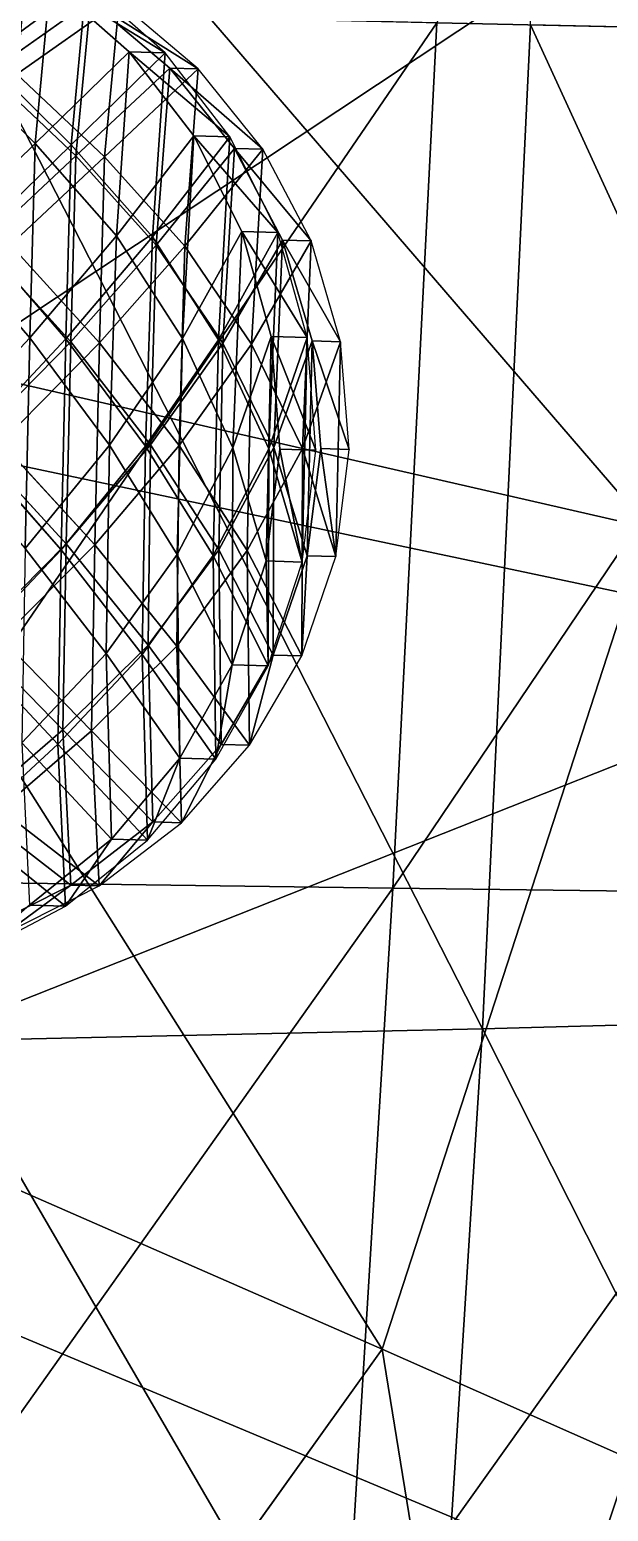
# Model space of a CAD drawing. Extents: x -23.6 to 25, y -17.9 to 25.9.
# Drawn here: x 10.476 to 11.946, y -5.419 to -1.656 of the extents above; entities that cross this region are included whole.
import ezdxf

# ---------------------------------------------------------------- set-up
doc = ezdxf.new("R2010")
doc.units = 0

msp = doc.modelspace()

# ---------------------------------------------------------------- linework, layer by layer
at = {"layer": 'Corps0', "color": 7}
for points in [[(9.7152, -2.38671, 4.3366), (12.04901, -2.92132, 1.81176), (10.10137, -0.66082, 4.33087)], [(10.27142, -0.67144, -41.20996), (12.99237, -0.71087, -38.8836), (10.03314, -2.67437, -41.20648)], [(12.3366, -0.6939, 1.80749), (10.10137, -0.66082, 4.33087), (12.04901, -2.92132, 1.81176)], [(12.69195, -3.23547, -38.87927), (10.03314, -2.67437, -41.20648), (12.99237, -0.71087, -38.8836)], [(9.32891, -4.11273, 4.34222), (11.37158, -5.00653, 1.82159), (9.7152, -2.38671, 4.3366)], [(12.04901, -2.92132, 1.81176), (9.7152, -2.38671, 4.3366), (11.37158, -5.00653, 1.82159)], [(10.03314, -2.67437, -41.20648), (12.69195, -3.23547, -38.87927), (9.40655, -4.53588, -41.19744)], [(11.37158, -5.00653, 1.82159), (13.12866, -5.78472, -1.42877), (12.04901, -2.92132, 1.81176)], [(11.90222, -5.58166, -38.86785), (9.40655, -4.53588, -41.19744), (12.69195, -3.23547, -38.87927)], [(12.69195, -3.23547, -38.87927), (14.77398, -3.66943, -35.78704), (11.90222, -5.58166, -38.86785)], [(13.85815, -6.3905, -35.77374), (11.90222, -5.58166, -38.86785), (14.77398, -3.66943, -35.78704)], [(11.37158, -5.00653, 1.82159), (9.32891, -4.11273, 4.34222), (8.86254, -8.50885, 1.85809)], [(9.40655, -4.53588, -41.19744), (11.90222, -5.58166, -38.86785), (7.15789, -7.67431, -41.16473)], [(10.11712, -6.75762, 1.83984), (11.85498, -7.98522, -1.41027), (11.37158, -5.00653, 1.82159)], [(13.12866, -5.78472, -1.42877), (11.37158, -5.00653, 1.82159), (11.85498, -7.98522, -1.41027)]]:
    msp.add_3dface(points, dxfattribs=at)
at = {"layer": 'Jambe_d15', "color": 2}
for points in [[(10.52777, -1.53491, -38.40289), (10.29565, -1.39935, -38.40795), (10.2677, -1.72607, -38.40832)], [(10.61926, -1.53765, -42.72607), (10.38714, -1.40209, -42.73114), (10.35919, -1.72882, -42.73162)], [(10.2677, -1.72607, -38.40832), (10.4898, -1.94537, -38.40344), (10.52777, -1.53491, -38.40289)], [(10.35919, -1.72882, -42.73162), (10.58129, -1.94812, -42.72674), (10.61926, -1.53765, -42.72607)], [(10.72869, -1.71215, -38.39855), (10.52777, -1.53491, -38.40289), (10.4898, -1.94537, -38.40344)], [(10.61926, -1.53765, -42.72607), (10.52777, -1.53491, -38.40289), (10.82019, -1.7149, -42.72174)], [(10.72869, -1.71215, -38.39855), (10.82019, -1.7149, -42.72174), (10.52777, -1.53491, -38.40289)], [(10.82019, -1.7149, -42.72174), (10.61926, -1.53765, -42.72607), (10.58129, -1.94812, -42.72674)], [(10.4898, -1.94537, -38.40344), (10.2677, -1.72607, -38.40832), (10.25103, -2.17864, -38.40838)], [(10.58129, -1.94812, -42.72674), (10.35919, -1.72882, -42.73162), (10.34252, -2.18139, -42.73168)], [(10.4898, -1.94537, -38.40344), (10.69665, -2.17926, -38.39892), (10.72869, -1.71215, -38.39855)], [(10.58129, -1.94812, -42.72674), (10.78814, -2.182, -42.72222), (10.82019, -1.7149, -42.72174)], [(10.89294, -1.92517, -38.39489), (10.72869, -1.71215, -38.39855), (10.69665, -2.17926, -38.39892)], [(10.82019, -1.7149, -42.72174), (10.72869, -1.71215, -38.39855), (10.98443, -1.92791, -42.71807)], [(10.89294, -1.92517, -38.39489), (10.98443, -1.92791, -42.71807), (10.72869, -1.71215, -38.39855)], [(10.98443, -1.92791, -42.71807), (10.82019, -1.7149, -42.72174), (10.78814, -2.182, -42.72222)], [(10.25103, -2.17864, -38.40838), (10.4765, -2.43841, -38.40344), (10.4898, -1.94537, -38.40344)], [(10.34252, -2.18139, -42.73168), (10.56799, -2.44116, -42.72674), (10.58129, -1.94812, -42.72674)], [(10.69665, -2.17926, -38.39892), (10.4898, -1.94537, -38.40344), (10.4765, -2.43841, -38.40344)], [(10.78814, -2.182, -42.72222), (10.58129, -1.94812, -42.72674), (10.56799, -2.44116, -42.72674)], [(10.69665, -2.17926, -38.39892), (10.86431, -2.44055, -38.3952), (10.89294, -1.92517, -38.39489)], [(10.78814, -2.182, -42.72222), (10.95581, -2.44329, -42.7185), (10.98443, -1.92791, -42.71807)], [(11.01519, -2.16815, -38.39221), (10.89294, -1.92517, -38.39489), (10.86431, -2.44055, -38.3952)], [(10.98443, -1.92791, -42.71807), (10.89294, -1.92517, -38.39489), (11.10668, -2.17089, -42.71539)], [(11.01519, -2.16815, -38.39221), (11.10668, -2.17089, -42.71539), (10.89294, -1.92517, -38.39489)], [(11.10668, -2.17089, -42.71539), (10.98443, -1.92791, -42.71807), (10.95581, -2.44329, -42.7185)], [(10.4765, -2.43841, -38.40344), (10.25103, -2.17864, -38.40838), (10.22705, -2.70391, -38.4085)], [(10.56799, -2.44116, -42.72674), (10.34252, -2.18139, -42.73168), (10.31854, -2.70666, -42.73181)], [(10.4765, -2.43841, -38.40344), (10.67907, -2.71099, -38.39898), (10.69665, -2.17926, -38.39892)], [(10.56799, -2.44116, -42.72674), (10.77056, -2.71374, -42.72229), (10.78814, -2.182, -42.72222)], [(10.86431, -2.44055, -38.3952), (10.69665, -2.17926, -38.39892), (10.67907, -2.71099, -38.39898)], [(10.95581, -2.44329, -42.7185), (10.78814, -2.182, -42.72222), (10.77056, -2.71374, -42.72229)], [(10.86431, -2.44055, -38.3952), (10.99243, -2.71789, -38.39239), (11.01519, -2.16815, -38.39221)], [(10.95581, -2.44329, -42.7185), (11.08392, -2.72064, -42.71569), (11.10668, -2.17089, -42.71539)], [(11.08978, -2.4353, -38.39044), (11.01519, -2.16815, -38.39221), (10.99243, -2.71789, -38.39239)], [(11.10668, -2.17089, -42.71539), (11.01519, -2.16815, -38.39221), (11.18127, -2.43804, -42.71362)], [(11.08978, -2.4353, -38.39044), (11.18127, -2.43804, -42.71362), (11.01519, -2.16815, -38.39221)], [(11.18127, -2.43804, -42.71362), (11.10668, -2.17089, -42.71539), (11.08392, -2.72064, -42.71569)], [(10.55633, -2.97656, -42.72668), (10.08093, -2.43688, -42.73706), (10.31903, -3.22631, -42.7315)], [(10.22705, -2.70391, -38.4085), (10.46484, -2.97381, -38.40338), (10.4765, -2.43841, -38.40344)], [(10.31854, -2.70666, -42.73181), (10.55633, -2.97656, -42.72668), (10.56799, -2.44116, -42.72674)], [(10.67907, -2.71099, -38.39898), (10.4765, -2.43841, -38.40344), (10.46484, -2.97381, -38.40338)], [(10.77056, -2.71374, -42.72229), (10.56799, -2.44116, -42.72674), (10.55633, -2.97656, -42.72668)], [(10.67907, -2.71099, -38.39898), (10.85107, -2.98834, -38.39514), (10.86431, -2.44055, -38.3952)], [(10.77056, -2.71374, -42.72229), (10.94256, -2.99108, -42.71844), (10.95581, -2.44329, -42.7185)], [(10.99243, -2.71789, -38.39239), (10.86431, -2.44055, -38.3952), (10.85107, -2.98834, -38.39514)], [(11.08392, -2.72064, -42.71569), (10.95581, -2.44329, -42.7185), (10.94256, -2.99108, -42.71844)], [(10.99243, -2.71789, -38.39239), (11.07702, -3.005, -38.39038), (11.08978, -2.4353, -38.39044)], [(11.11163, -2.72082, -38.38977), (11.08978, -2.4353, -38.39044), (11.07702, -3.005, -38.39038)], [(11.08392, -2.72064, -42.71569), (11.16851, -3.00775, -42.71356), (11.18127, -2.43804, -42.71362)], [(11.18127, -2.43804, -42.71362), (11.08978, -2.4353, -38.39044), (11.20312, -2.72357, -42.71295)], [(11.11163, -2.72082, -38.38977), (11.20312, -2.72357, -42.71295), (11.08978, -2.4353, -38.39044)], [(11.20312, -2.72357, -42.71295), (11.18127, -2.43804, -42.71362), (11.16851, -3.00775, -42.71356)], [(10.46484, -2.97381, -38.40338), (10.67041, -3.24023, -38.3988), (10.67907, -2.71099, -38.39898)], [(10.55633, -2.97656, -42.72668), (10.7619, -3.24298, -42.7221), (10.77056, -2.71374, -42.72229)], [(10.85107, -2.98834, -38.39514), (10.67907, -2.71099, -38.39898), (10.67041, -3.24023, -38.3988)], [(10.94256, -2.99108, -42.71844), (10.77056, -2.71374, -42.72229), (10.7619, -3.24298, -42.7221)], [(10.85107, -2.98834, -38.39514), (10.99047, -3.26849, -38.39202), (10.99243, -2.71789, -38.39239)], [(10.94256, -2.99108, -42.71844), (11.08197, -3.27124, -42.7152), (11.08392, -2.72064, -42.71569)], [(11.07702, -3.005, -38.39038), (10.99243, -2.71789, -38.39239), (10.99047, -3.26849, -38.39202)], [(11.07702, -3.005, -38.39038), (11.16851, -3.00775, -42.71356), (11.11163, -2.72082, -38.38977)], [(11.16851, -3.00775, -42.71356), (11.08392, -2.72064, -42.71569), (11.08197, -3.27124, -42.7152)], [(11.20312, -2.72357, -42.71295), (11.11163, -2.72082, -38.38977), (11.16851, -3.00775, -42.71356)], [(10.31903, -3.22631, -42.7315), (10.54718, -3.47009, -42.72656), (10.55633, -2.97656, -42.72668)], [(10.67041, -3.24023, -38.3988), (10.46484, -2.97381, -38.40338), (10.45568, -3.46734, -38.40325)], [(10.7619, -3.24298, -42.7221), (10.55633, -2.97656, -42.72668), (10.54718, -3.47009, -42.72656)], [(10.67041, -3.24023, -38.3988), (10.85748, -3.50573, -38.39471), (10.85107, -2.98834, -38.39514)], [(10.7619, -3.24298, -42.7221), (10.94897, -3.50848, -42.71789), (10.94256, -2.99108, -42.71844)], [(10.99047, -3.26849, -38.39202), (10.85107, -2.98834, -38.39514), (10.85748, -3.50573, -38.39471)], [(11.08197, -3.27124, -42.7152), (10.94256, -2.99108, -42.71844), (10.94897, -3.50848, -42.71789)], [(10.99047, -3.26849, -38.39202), (11.08197, -3.27124, -42.7152), (11.07702, -3.005, -38.39038)], [(11.16851, -3.00775, -42.71356), (11.07702, -3.005, -38.39038), (11.08197, -3.27124, -42.7152)], [(10.54718, -3.47009, -42.72656), (10.31903, -3.22631, -42.7315), (10.31793, -3.6817, -42.73126)], [(10.45568, -3.46734, -38.40325), (10.68383, -3.71124, -38.39825), (10.67041, -3.24023, -38.3988)], [(10.54718, -3.47009, -42.72656), (10.77532, -3.71398, -42.72143), (10.7619, -3.24298, -42.7221)], [(10.85748, -3.50573, -38.39471), (10.67041, -3.24023, -38.3988), (10.68383, -3.71124, -38.39825)], [(10.94897, -3.50848, -42.71789), (10.7619, -3.24298, -42.7221), (10.77532, -3.71398, -42.72143)], [(10.85748, -3.50573, -38.39471), (10.94897, -3.50848, -42.71789), (10.99047, -3.26849, -38.39202)], [(11.08197, -3.27124, -42.7152), (10.99047, -3.26849, -38.39202), (10.94897, -3.50848, -42.71789)], [(10.31793, -3.6817, -42.73126), (10.56671, -3.88195, -42.72576), (10.54718, -3.47009, -42.72656)], [(10.68383, -3.71124, -38.39825), (10.45568, -3.46734, -38.40325), (10.47521, -3.87921, -38.40258)], [(10.77532, -3.71398, -42.72143), (10.54718, -3.47009, -42.72656), (10.56671, -3.88195, -42.72576)], [(10.68383, -3.71124, -38.39825), (10.77532, -3.71398, -42.72143), (10.85748, -3.50573, -38.39471)], [(10.94897, -3.50848, -42.71789), (10.85748, -3.50573, -38.39471), (10.77532, -3.71398, -42.72143)], [(10.56671, -3.88195, -42.72576), (10.31793, -3.6817, -42.73126), (10.32873, -4.00701, -42.73071)], [(10.47521, -3.87921, -38.40258), (10.56671, -3.88195, -42.72576), (10.68383, -3.71124, -38.39825)], [(10.77532, -3.71398, -42.72143), (10.68383, -3.71124, -38.39825), (10.56671, -3.88195, -42.72576)], [(10.56671, -3.88195, -42.72576), (10.47521, -3.87921, -38.40258), (10.32873, -4.00701, -42.73071)]]:
    msp.add_3dface(points, dxfattribs=at)
at = {"layer": 'Jambe_d16', "color": 2}
for points in [[(10.63067, -1.58374, -42.35998), (10.39855, -1.45361, -42.36505), (10.37091, -1.76647, -42.36541)], [(10.70324, -1.58587, -45.78717), (10.47113, -1.45574, -45.79223), (10.44348, -1.76861, -45.79266)], [(10.37091, -1.76647, -42.36541), (10.59313, -1.97662, -42.36053), (10.63067, -1.58374, -42.35998)], [(10.44348, -1.76861, -45.79266), (10.66571, -1.97875, -45.78778), (10.70324, -1.58587, -45.78717)], [(10.83172, -1.7536, -42.35565), (10.63067, -1.58374, -42.35998), (10.59313, -1.97662, -42.36053)], [(10.70324, -1.58587, -45.78717), (10.63067, -1.58374, -42.35998), (10.90429, -1.75573, -45.78283)], [(10.83172, -1.7536, -42.35565), (10.90429, -1.75573, -45.78283), (10.63067, -1.58374, -42.35998)], [(10.90429, -1.75573, -45.78283), (10.70324, -1.58587, -45.78717), (10.66571, -1.97875, -45.78778)], [(10.59313, -1.97662, -42.36053), (10.37091, -1.76647, -42.36541), (10.35467, -2.19976, -42.36547)], [(10.59313, -1.97662, -42.36053), (10.79766, -2.20318, -42.35607), (10.83172, -1.7536, -42.35565)], [(10.66571, -1.97875, -45.78778), (10.87023, -2.20532, -45.78332), (10.90429, -1.75573, -45.78283)], [(10.99615, -1.95764, -42.35198), (10.83172, -1.7536, -42.35565), (10.79766, -2.20318, -42.35607)], [(10.90429, -1.75573, -45.78283), (10.83172, -1.7536, -42.35565), (11.06872, -1.95977, -45.77917)], [(10.99615, -1.95764, -42.35198), (11.06872, -1.95977, -45.77917), (10.83172, -1.7536, -42.35565)], [(11.06872, -1.95977, -45.77917), (10.90429, -1.75573, -45.78283), (10.87023, -2.20532, -45.78332)], [(10.66571, -1.97875, -45.78778), (10.44348, -1.76861, -45.79266), (10.42724, -2.2019, -45.79272)], [(10.35467, -2.19976, -42.36547), (10.58074, -2.44903, -42.36053), (10.59313, -1.97662, -42.36053)], [(10.42724, -2.2019, -45.79272), (10.65332, -2.45117, -45.78778), (10.66571, -1.97875, -45.78778)], [(10.79766, -2.20318, -42.35607), (10.59313, -1.97662, -42.36053), (10.58074, -2.44903, -42.36053)], [(10.87023, -2.20532, -45.78332), (10.66571, -1.97875, -45.78778), (10.65332, -2.45117, -45.78778)], [(10.79766, -2.20318, -42.35607), (10.96697, -2.45214, -42.35235), (10.99615, -1.95764, -42.35198)], [(10.87023, -2.20532, -45.78332), (11.03955, -2.45428, -45.7796), (11.06872, -1.95977, -45.77917)], [(11.11853, -2.19042, -42.3493), (10.99615, -1.95764, -42.35198), (10.96697, -2.45214, -42.35235)], [(11.06872, -1.95977, -45.77917), (10.99615, -1.95764, -42.35198), (11.1911, -2.19256, -45.77648)], [(11.11853, -2.19042, -42.3493), (11.1911, -2.19256, -45.77648), (10.99615, -1.95764, -42.35198)], [(11.1911, -2.19256, -45.77648), (11.06872, -1.95977, -45.77917), (11.03955, -2.45428, -45.7796)], [(10.58074, -2.44903, -42.36053), (10.35467, -2.19976, -42.36547), (10.33105, -2.70281, -42.3656)], [(10.65332, -2.45117, -45.78778), (10.42724, -2.2019, -45.79272), (10.40362, -2.70495, -45.79284)], [(10.58074, -2.44903, -42.36053), (10.78308, -2.70989, -42.35607), (10.79766, -2.20318, -42.35607)], [(10.65332, -2.45117, -45.78778), (10.85565, -2.71203, -45.78332), (10.87023, -2.20532, -45.78332)], [(10.96697, -2.45214, -42.35235), (10.79766, -2.20318, -42.35607), (10.78308, -2.70989, -42.35607)], [(11.03955, -2.45428, -45.7796), (10.87023, -2.20532, -45.78332), (10.85565, -2.71203, -45.78332)], [(10.96697, -2.45214, -42.35235), (11.09631, -2.71704, -42.34948), (11.11853, -2.19042, -42.3493)], [(11.03955, -2.45428, -45.7796), (11.16888, -2.71917, -45.77673), (11.1911, -2.19256, -45.77648)], [(11.19342, -2.44635, -42.34753), (11.11853, -2.19042, -42.3493), (11.09631, -2.71704, -42.34948)], [(11.1911, -2.19256, -45.77648), (11.11853, -2.19042, -42.3493), (11.26599, -2.44848, -45.77471)], [(11.19342, -2.44635, -42.34753), (11.26599, -2.44848, -45.77471), (11.11853, -2.19042, -42.3493)], [(11.26599, -2.44848, -45.77471), (11.1911, -2.19256, -45.77648), (11.16888, -2.71917, -45.77673)], [(10.56878, -2.9616, -42.36047), (10.09344, -2.44409, -42.37084), (10.33227, -3.20031, -42.36529)], [(10.64135, -2.96374, -45.78771), (10.16601, -2.44622, -45.79809), (10.40484, -3.20245, -45.79254)], [(10.33105, -2.70281, -42.3656), (10.56878, -2.9616, -42.36047), (10.58074, -2.44903, -42.36053)], [(10.40362, -2.70495, -45.79284), (10.64135, -2.96374, -45.78771), (10.65332, -2.45117, -45.78778)], [(10.78308, -2.70989, -42.35607), (10.58074, -2.44903, -42.36053), (10.56878, -2.9616, -42.36047)], [(10.85565, -2.71203, -45.78332), (10.65332, -2.45117, -45.78778), (10.64135, -2.96374, -45.78771)], [(10.78308, -2.70989, -42.35607), (10.95623, -2.97668, -42.35223), (10.96697, -2.45214, -42.35235)], [(10.85565, -2.71203, -45.78332), (11.0288, -2.97882, -45.77947), (11.03955, -2.45428, -45.7796)], [(11.09631, -2.71704, -42.34948), (10.96697, -2.45214, -42.35235), (10.95623, -2.97668, -42.35223)], [(11.16888, -2.71917, -45.77673), (11.03955, -2.45428, -45.7796), (11.0288, -2.97882, -45.77947)], [(11.09631, -2.71704, -42.34948), (11.18115, -2.99176, -42.34747), (11.19342, -2.44635, -42.34753)], [(11.16888, -2.71917, -45.77673), (11.25372, -2.99389, -45.77465), (11.26599, -2.44848, -45.77471)], [(11.21551, -2.71972, -42.34686), (11.19342, -2.44635, -42.34753), (11.18115, -2.99176, -42.34747)], [(11.26599, -2.44848, -45.77471), (11.19342, -2.44635, -42.34753), (11.28808, -2.72186, -45.77404)], [(11.21551, -2.71972, -42.34686), (11.28808, -2.72186, -45.77404), (11.19342, -2.44635, -42.34753)], [(11.28808, -2.72186, -45.77404), (11.26599, -2.44848, -45.77471), (11.25372, -2.99389, -45.77465)], [(10.56878, -2.9616, -42.36047), (10.77722, -3.21923, -42.35583), (10.78308, -2.70989, -42.35607)], [(10.64135, -2.96374, -45.78771), (10.84979, -3.22137, -45.78308), (10.85565, -2.71203, -45.78332)], [(10.95623, -2.97668, -42.35223), (10.78308, -2.70989, -42.35607), (10.77722, -3.21923, -42.35583)], [(11.0288, -2.97882, -45.77947), (10.85565, -2.71203, -45.78332), (10.84979, -3.22137, -45.78308)], [(10.95623, -2.97668, -42.35223), (11.0949, -3.24401, -42.34912), (11.09631, -2.71704, -42.34948)], [(11.0288, -2.97882, -45.77947), (11.16748, -3.24615, -45.7763), (11.16888, -2.71917, -45.77673)], [(11.18115, -2.99176, -42.34747), (11.09631, -2.71704, -42.34948), (11.0949, -3.24401, -42.34912)], [(11.25372, -2.99389, -45.77465), (11.16888, -2.71917, -45.77673), (11.16748, -3.24615, -45.7763)], [(11.18115, -2.99176, -42.34747), (11.25372, -2.99389, -45.77465), (11.21551, -2.71972, -42.34686)], [(11.28808, -2.72186, -45.77404), (11.21551, -2.71972, -42.34686), (11.25372, -2.99389, -45.77465)], [(10.33227, -3.20031, -42.36529), (10.56048, -3.43395, -42.36035), (10.56878, -2.9616, -42.36047)], [(10.40484, -3.20245, -45.79254), (10.63305, -3.43609, -45.78759), (10.64135, -2.96374, -45.78771)], [(10.77722, -3.21923, -42.35583), (10.56878, -2.9616, -42.36047), (10.56048, -3.43395, -42.36035)], [(10.84979, -3.22137, -45.78308), (10.64135, -2.96374, -45.78771), (10.63305, -3.43609, -45.78759)], [(10.77722, -3.21923, -42.35583), (10.96215, -3.47106, -42.3518), (10.95623, -2.97668, -42.35223)], [(10.84979, -3.22137, -45.78308), (11.03472, -3.4732, -45.77899), (11.0288, -2.97882, -45.77947)], [(11.0949, -3.24401, -42.34912), (10.95623, -2.97668, -42.35223), (10.96215, -3.47106, -42.3518)], [(11.16748, -3.24615, -45.7763), (11.0288, -2.97882, -45.77947), (11.03472, -3.4732, -45.77899)], [(11.0949, -3.24401, -42.34912), (11.16748, -3.24615, -45.7763), (11.18115, -2.99176, -42.34747)], [(11.25372, -2.99389, -45.77465), (11.18115, -2.99176, -42.34747), (11.16748, -3.24615, -45.7763)], [(10.56048, -3.43395, -42.36035), (10.33227, -3.20031, -42.36529), (10.32897, -3.63385, -42.36511)], [(10.63305, -3.43609, -45.78759), (10.40484, -3.20245, -45.79254), (10.40155, -3.63598, -45.79235)], [(10.56048, -3.43395, -42.36035), (10.78881, -3.66766, -42.35534), (10.77722, -3.21923, -42.35583)], [(10.63305, -3.43609, -45.78759), (10.86138, -3.66979, -45.78253), (10.84979, -3.22137, -45.78308)], [(10.96215, -3.47106, -42.3518), (10.77722, -3.21923, -42.35583), (10.78881, -3.66766, -42.35534)], [(11.03472, -3.4732, -45.77899), (10.84979, -3.22137, -45.78308), (10.86138, -3.66979, -45.78253)], [(10.96215, -3.47106, -42.3518), (11.03472, -3.4732, -45.77899), (11.0949, -3.24401, -42.34912)], [(11.16748, -3.24615, -45.7763), (11.0949, -3.24401, -42.34912), (11.03472, -3.4732, -45.77899)], [(10.32897, -3.63385, -42.36511), (10.58032, -3.8283, -42.35968), (10.56048, -3.43395, -42.36035)], [(10.40155, -3.63598, -45.79235), (10.65289, -3.83044, -45.78686), (10.63305, -3.43609, -45.78759)], [(10.78881, -3.66766, -42.35534), (10.56048, -3.43395, -42.36035), (10.58032, -3.8283, -42.35968)], [(10.86138, -3.66979, -45.78253), (10.63305, -3.43609, -45.78759), (10.65289, -3.83044, -45.78686)], [(10.78881, -3.66766, -42.35534), (10.86138, -3.66979, -45.78253), (10.96215, -3.47106, -42.3518)], [(11.03472, -3.4732, -45.77899), (10.96215, -3.47106, -42.3518), (10.86138, -3.66979, -45.78253)], [(10.58032, -3.8283, -42.35968), (10.32897, -3.63385, -42.36511), (10.34259, -3.94781, -42.36462)], [(10.65289, -3.83044, -45.78686), (10.40155, -3.63598, -45.79235), (10.41516, -3.94995, -45.7918)], [(10.58032, -3.8283, -42.35968), (10.65289, -3.83044, -45.78686), (10.78881, -3.66766, -42.35534)], [(10.86138, -3.66979, -45.78253), (10.78881, -3.66766, -42.35534), (10.65289, -3.83044, -45.78686)], [(10.34259, -3.94781, -42.36462), (10.41516, -3.94995, -45.7918), (10.58032, -3.8283, -42.35968)], [(10.65289, -3.83044, -45.78686), (10.58032, -3.8283, -42.35968), (10.41516, -3.94995, -45.7918)]]:
    msp.add_3dface(points, dxfattribs=at)
at = {"layer": 'Pied_d17', "color": 2}
for points in [[(12.86169, -1.66857, -44.73944), (13.02166, 1.41546, -44.32562), (11.51019, -1.63818, -44.43273)], [(11.74859, -1.64337, -55.68682), (11.86486, 1.31207, -55.67498), (13.08593, -1.6734, -55.32324)], [(13.25341, 1.3153, -55.29827), (13.08593, -1.6734, -55.32324), (11.86486, 1.31207, -55.67498)], [(10.06463, -1.60583, -44.34637), (10.01885, -3.81762, -44.40765), (11.51019, -1.63818, -44.43273)], [(10.25042, -4.22399, -55.76586), (10.30804, -1.61108, -55.83422), (11.6264, -4.19287, -55.62121)], [(11.74859, -1.64337, -55.68682), (11.6264, -4.19287, -55.62121), (10.30804, -1.61108, -55.83422)], [(11.39855, -3.83599, -44.49407), (11.51019, -1.63818, -44.43273), (10.01885, -3.81762, -44.40765)], [(11.51019, -1.63818, -44.43273), (11.39855, -3.83599, -44.49407), (12.86169, -1.66857, -44.73944)], [(11.6264, -4.19287, -55.62121), (11.74859, -1.64337, -55.68682), (12.9038, -4.15844, -55.26263)], [(13.08593, -1.6734, -55.32324), (12.9038, -4.15844, -55.26263), (11.74859, -1.64337, -55.68682)], [(12.6889, -3.85211, -44.79827), (12.86169, -1.66857, -44.73944), (11.39855, -3.83599, -44.49407)], [(10.01885, -3.81762, -44.40765), (9.98767, -5.82354, -44.74316), (11.39855, -3.83599, -44.49407)], [(11.27703, -5.83294, -44.82623), (11.39855, -3.83599, -44.49407), (9.98767, -5.82354, -44.74316)], [(11.39855, -3.83599, -44.49407), (11.27703, -5.83294, -44.82623), (12.6889, -3.85211, -44.79827)], [(12.48284, -5.84027, -45.1173), (12.6889, -3.85211, -44.79827), (11.27703, -5.83294, -44.82623)], [(12.9038, -4.15844, -55.26263), (12.68463, -6.28753, -55.11126), (11.6264, -4.19287, -55.62121)], [(11.6264, -4.19287, -55.62121), (11.4906, -6.3543, -55.45318), (10.25042, -4.22399, -55.76586)], [(11.4906, -6.3543, -55.45318), (11.6264, -4.19287, -55.62121), (12.68463, -6.28753, -55.11126)], [(10.20428, -6.41748, -55.59075), (10.25042, -4.22399, -55.76586), (11.4906, -6.3543, -55.45318)]]:
    msp.add_3dface(points, dxfattribs=at)

doc.saveas('drawing.dxf')
